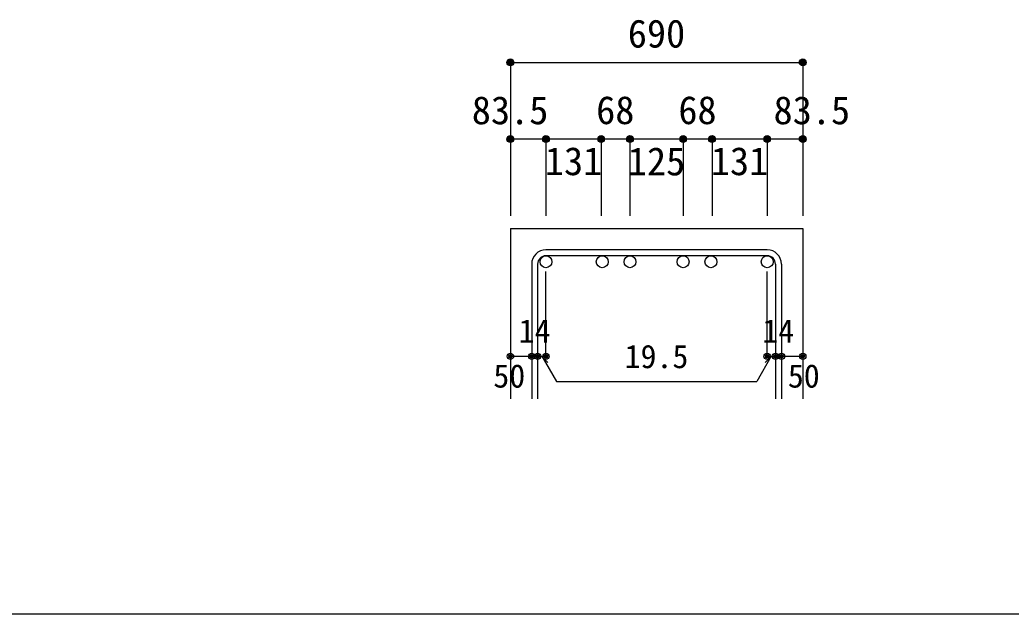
# Model space of a CAD drawing. Units: millimetres at full size, sheet at 1:30; details may follow other scales. Extents: x -5973 to 5954, y -4195 to 4201.
# Drawn here: x -942 to 1384, y -4195 to -2800 of the extents above; entities that cross this region are included whole.
import ezdxf
from ezdxf.enums import TextEntityAlignment as Align

# ---------------------------------------------------------------- set-up
doc = ezdxf.new("R2010")
doc.units = ezdxf.units.MM
doc.header["$LTSCALE"] = 30
doc.header["$PDMODE"] = 32
doc.header["$PDSIZE"] = 15
for name, color, linetype in [('0-1', 2, 'Continuous'), ('0-5', 7, 'Continuous'), ('0-6', 7, 'Continuous'), ('0-D', 4, 'Continuous'), ('F-0_枠', 6, 'Continuous')]:
    doc.layers.add(name, color=color, linetype=linetype)
doc.styles.add('ＭＳ ゴシック', font='')
doc.styles.get('ＭＳ ゴシック').set_extended_font_data('MS Gothic')

msp = doc.modelspace()

# ---------------------------------------------------------------- linework, layer by layer
at = {"layer": '0-1'}
for p, q in [((209.44, -3289.89), (209.44, -3689.89)), ((209.44, -3289.89), (895.44, -3289.89)), ((895.44, -3289.89), (895.44, -3689.89))]:
    msp.add_line(p, q, dxfattribs=at)
at = {"layer": '0-5', "color": 3}
for centre in [(292.94, -3367.89), (424.94, -3367.89), (490.08, -3367.89), (614.79, -3367.89), (679.94, -3367.89), (811.94, -3367.89)]:
    msp.add_circle(centre, 14, dxfattribs=at)
at = {"layer": '0-6'}
for p, q in [((811.94, -3339.89), (292.94, -3339.89)), ((811.94, -3353.89), (292.94, -3353.89)), ((259.44, -3373.39), (259.44, -3689.89)), ((273.44, -3373.39), (273.44, -3689.89)), ((831.44, -3373.39), (831.44, -3689.89)), ((845.44, -3373.39), (845.44, -3689.89))]:
    msp.add_line(p, q, dxfattribs=at)
for centre, radius, start, end in [((292.94, -3373.39), 33.5, 90, 180), ((811.94, -3373.39), 33.5, 0, 90), ((292.94, -3373.39), 19.5, 90, 180), ((811.94, -3373.39), 19.5, 0, 90)]:
    msp.add_arc(centre, radius, start, end, dxfattribs=at)
at = {"layer": '0-D'}
for p, q in [((209.44, -2899.89), (209.44, -3079.89)), ((209.44, -2899.89), (895.44, -2899.89)), ((895.44, -2899.89), (895.44, -3079.89)), ((209.44, -3079.89), (209.44, -3259.89)), ((811.94, -3079.89), (209.44, -3079.89)), ((292.94, -3079.89), (292.94, -3259.89)), ((422.38, -3079.89), (422.38, -3259.89)), ((490.08, -3079.89), (490.08, -3259.89)), ((614.79, -3079.89), (614.79, -3259.89)), ((682.49, -3079.89), (682.49, -3259.89)), ((895.44, -3079.89), (811.94, -3079.89)), ((811.94, -3079.89), (811.94, -3259.89)), ((895.44, -3079.89), (895.44, -3259.89)), ((292.94, -3589.89), (292.94, -3390.56)), ((811.94, -3589.89), (811.94, -3390.56)), ((209.44, -3589.89), (259.44, -3589.89)), ((259.44, -3589.89), (292.94, -3589.89)), ((283.19, -3589.89), (297.33, -3604.04)), ((283.19, -3589.89), (317.41, -3649.17)), ((821.69, -3589.89), (787.46, -3649.17)), ((821.69, -3589.89), (807.54, -3604.04)), ((811.94, -3589.89), (895.44, -3589.89)), ((831.44, -3589.89), (845.44, -3589.89)), ((317.41, -3649.17), (787.46, -3649.17))]:
    msp.add_line(p, q, dxfattribs=at)
msp.add_lwpolyline([(895.44, -2899.89), (895.44, -3079.89), (895.44, -3259.89)], dxfattribs=at)
for centre, radius in [((209.44, -2899.89), 8), ((209.44, -2899.89), 7.2), ((209.44, -2899.89), 6.4), ((209.44, -2899.89), 5.6), ((209.44, -2899.89), 4.8), ((209.44, -2899.89), 4), ((209.44, -2899.89), 3.2), ((209.44, -2899.89), 2.4), ((209.44, -2899.89), 1.6), ((209.44, -2899.89), 0.8), ((895.44, -2899.89), 8), ((895.44, -2899.89), 7.2), ((895.44, -2899.89), 6.4), ((895.44, -2899.89), 5.6), ((895.44, -2899.89), 4.8), ((895.44, -2899.89), 4), ((895.44, -2899.89), 3.2), ((895.44, -2899.89), 2.4), ((895.44, -2899.89), 1.6), ((895.44, -2899.89), 0.8), ((209.44, -3079.89), 8), ((209.44, -3079.89), 7.2), ((209.44, -3079.89), 6.4), ((209.44, -3079.89), 5.6), ((209.44, -3079.89), 4.8), ((209.44, -3079.89), 4), ((209.44, -3079.89), 3.2), ((209.44, -3079.89), 2.4), ((209.44, -3079.89), 1.6), ((209.44, -3079.89), 0.8), ((292.94, -3079.89), 8), ((292.94, -3079.89), 7.2), ((292.94, -3079.89), 6.4), ((292.94, -3079.89), 5.6), ((292.94, -3079.89), 4.8), ((292.94, -3079.89), 4), ((292.94, -3079.89), 3.2), ((292.94, -3079.89), 2.4), ((292.94, -3079.89), 1.6), ((292.94, -3079.89), 0.8), ((422.38, -3079.89), 8), ((422.38, -3079.89), 7.2), ((422.38, -3079.89), 6.4), ((422.38, -3079.89), 5.6), ((422.38, -3079.89), 4.8), ((422.38, -3079.89), 4), ((422.38, -3079.89), 3.2), ((422.38, -3079.89), 2.4), ((422.38, -3079.89), 1.6), ((422.38, -3079.89), 0.8), ((490.08, -3079.89), 8), ((490.08, -3079.89), 7.2), ((490.08, -3079.89), 6.4), ((490.08, -3079.89), 5.6), ((490.08, -3079.89), 4.8), ((490.08, -3079.89), 4), ((490.08, -3079.89), 3.2), ((490.08, -3079.89), 2.4), ((490.08, -3079.89), 1.6), ((490.08, -3079.89), 0.8), ((614.79, -3079.89), 8), ((614.79, -3079.89), 7.2), ((614.79, -3079.89), 6.4), ((614.79, -3079.89), 5.6), ((614.79, -3079.89), 4.8), ((614.79, -3079.89), 4), ((614.79, -3079.89), 3.2), ((614.79, -3079.89), 2.4), ((614.79, -3079.89), 1.6), ((614.79, -3079.89), 0.8), ((682.49, -3079.89), 8), ((682.49, -3079.89), 7.2), ((682.49, -3079.89), 6.4), ((682.49, -3079.89), 5.6), ((682.49, -3079.89), 4.8), ((682.49, -3079.89), 4), ((682.49, -3079.89), 3.2), ((682.49, -3079.89), 2.4), ((682.49, -3079.89), 1.6), ((682.49, -3079.89), 0.8), ((811.94, -3079.89), 8), ((811.94, -3079.89), 7.2), ((811.94, -3079.89), 6.4), ((811.94, -3079.89), 5.6), ((811.94, -3079.89), 4.8), ((811.94, -3079.89), 4), ((811.94, -3079.89), 3.2), ((811.94, -3079.89), 2.4), ((811.94, -3079.89), 1.6), ((811.94, -3079.89), 0.8), ((895.44, -3079.89), 8), ((895.44, -3079.89), 7.2), ((895.44, -3079.89), 6.4), ((895.44, -3079.89), 5.6), ((895.44, -3079.89), 4.8), ((895.44, -3079.89), 4), ((895.44, -3079.89), 3.2), ((895.44, -3079.89), 2.4), ((895.44, -3079.89), 1.6), ((895.44, -3079.89), 0.8), ((209.44, -3589.89), 4), ((209.44, -3589.89), 3.6), ((209.44, -3589.89), 3.2), ((209.44, -3589.89), 2.8), ((209.44, -3589.89), 2.4), ((209.44, -3589.89), 2), ((209.44, -3589.89), 1.6), ((209.44, -3589.89), 1.2), ((209.44, -3589.89), 0.8), ((209.44, -3589.89), 0.4), ((259.44, -3589.89), 4), ((259.44, -3589.89), 3.6), ((259.44, -3589.89), 3.2), ((259.44, -3589.89), 2.8), ((259.44, -3589.89), 2.4), ((259.44, -3589.89), 2), ((259.44, -3589.89), 1.6), ((259.44, -3589.89), 1.2), ((259.44, -3589.89), 0.8), ((259.44, -3589.89), 0.4), ((273.44, -3589.89), 4), ((273.44, -3589.89), 3.6), ((273.44, -3589.89), 3.2), ((273.44, -3589.89), 2.8), ((273.44, -3589.89), 2.4), ((273.44, -3589.89), 2), ((273.44, -3589.89), 1.6), ((273.44, -3589.89), 1.2), ((273.44, -3589.89), 0.8), ((273.44, -3589.89), 0.4), ((292.94, -3589.89), 4), ((292.94, -3589.89), 3.6), ((292.94, -3589.89), 3.2), ((292.94, -3589.89), 2.8), ((292.94, -3589.89), 2.4), ((292.94, -3589.89), 2), ((292.94, -3589.89), 1.6), ((292.94, -3589.89), 1.2), ((292.94, -3589.89), 0.8), ((292.94, -3589.89), 0.4), ((811.94, -3589.89), 4), ((811.94, -3589.89), 3.6), ((811.94, -3589.89), 3.2), ((811.94, -3589.89), 2.8), ((811.94, -3589.89), 2.4), ((811.94, -3589.89), 2), ((811.94, -3589.89), 1.6), ((811.94, -3589.89), 1.2), ((811.94, -3589.89), 0.8), ((811.94, -3589.89), 0.4), ((831.44, -3589.89), 4), ((831.44, -3589.89), 3.6), ((831.44, -3589.89), 3.2), ((831.44, -3589.89), 2.8), ((831.44, -3589.89), 2.4), ((831.44, -3589.89), 2), ((831.44, -3589.89), 1.6), ((831.44, -3589.89), 1.2), ((831.44, -3589.89), 0.8), ((831.44, -3589.89), 0.4), ((845.44, -3589.89), 4), ((845.44, -3589.89), 3.6), ((845.44, -3589.89), 3.2), ((845.44, -3589.89), 2.8), ((845.44, -3589.89), 2.4), ((845.44, -3589.89), 2), ((845.44, -3589.89), 1.6), ((845.44, -3589.89), 1.2), ((845.44, -3589.89), 0.8), ((845.44, -3589.89), 0.4), ((895.44, -3589.89), 4), ((895.44, -3589.89), 3.6), ((895.44, -3589.89), 3.2), ((895.44, -3589.89), 2.8), ((895.44, -3589.89), 2.4), ((895.44, -3589.89), 2), ((895.44, -3589.89), 1.6), ((895.44, -3589.89), 1.2), ((895.44, -3589.89), 0.8), ((895.44, -3589.89), 0.4)]:
    msp.add_circle(centre, radius, dxfattribs=at)
at = {"layer": '0-D', "color": 7}
for p in [(209.44, -2899.89), (895.44, -2899.89), (209.44, -3079.89), (292.94, -3079.89), (422.38, -3079.89), (490.08, -3079.89), (614.79, -3079.89), (682.49, -3079.89), (811.94, -3079.89), (895.44, -3079.89), (209.44, -3589.89), (259.44, -3589.89), (273.44, -3589.89), (292.94, -3589.89), (811.94, -3589.89), (831.44, -3589.89), (845.44, -3589.89), (895.44, -3589.89)]:
    msp.add_point(p, dxfattribs=at)
at = {"layer": 'F-0_枠'}
msp.add_line((5954.1, -4195.24), (-5972.88, -4195.24), dxfattribs=at)

# ---------------------------------------------------------------- texts
at = {"layer": '0-D', "style": 'ＭＳ ゴシック'}
for s, height, p in [('690', 65.98, (484.94, -2884.89)), ('83.5', 65.98, (118.94, -3064.89)), ('68', 65.98, (410.73, -3064.57)), ('68', 65.98, (603.57, -3064.57)), ('83.5', 65.98, (826.94, -3064.89)), ('131', 65.98, (290.35, -3184.4)), ('125', 65.98, (484.94, -3184.89)), ('131', 65.98, (679.75, -3184.4)), ('14', 54.99, (228.9, -3574.44)), ('14', 54.99, (800.48, -3574.44)), ('19.5', 54.99, (477.44, -3634.17)), ('50', 54.99, (169.44, -3679.89)), ('50', 54.99, (860.44, -3679.89))]:
    msp.add_text(s, height=height, dxfattribs=at).set_placement(p, align=Align.BOTTOM_LEFT)

doc.saveas('drawing.dxf')
